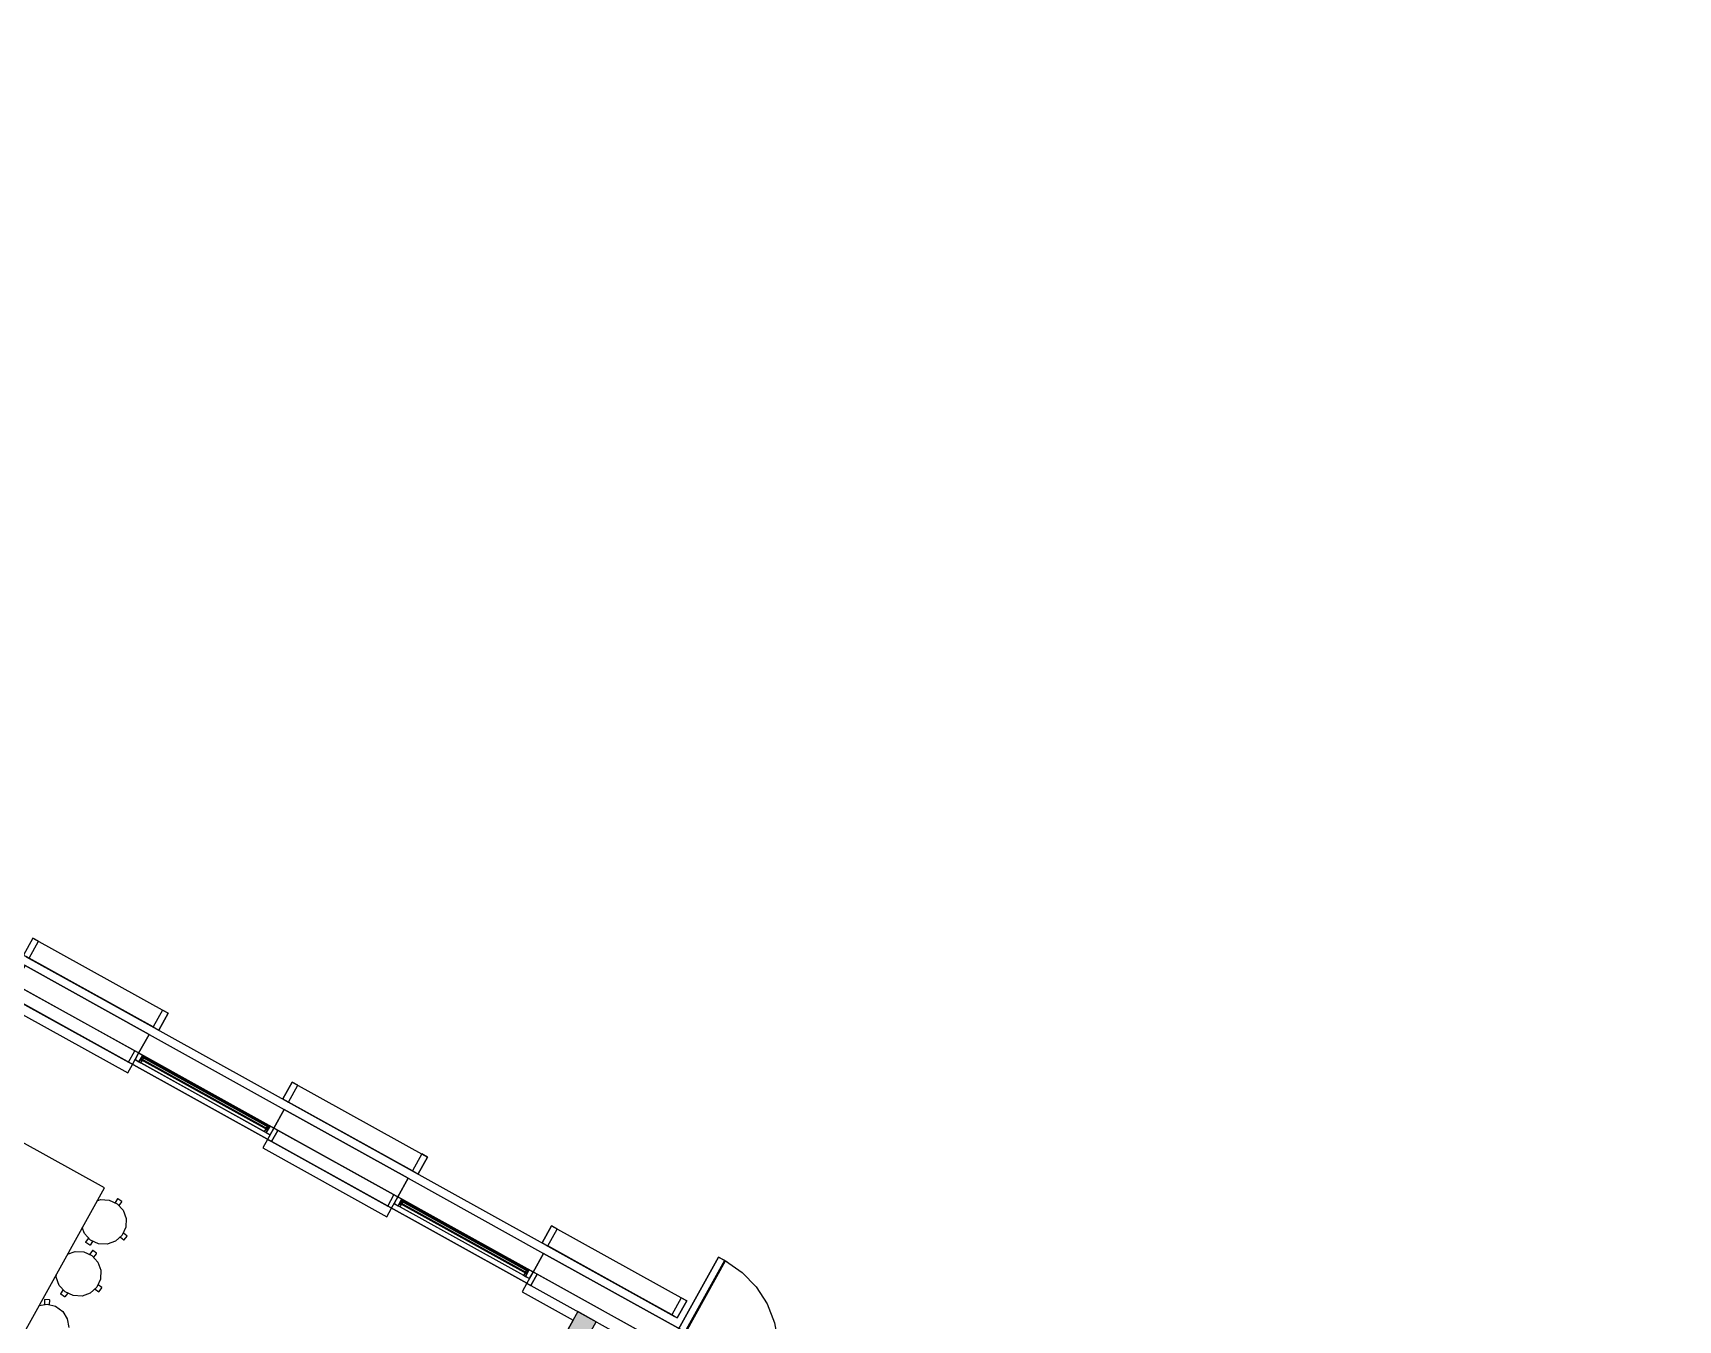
# Model space of a CAD drawing. Header units: metres. Extents: x 2.3 to 42.8, y 0.9 to 31.9.
# Drawn here: x 33.48 to 38.5, y 27.88 to 31.81 of the extents above; entities that cross this region are included whole.
import ezdxf

# ---------------------------------------------------------------- set-up
doc = ezdxf.new("R2010")
doc.units = ezdxf.units.M
for name, color, linetype in [('ARREDI', 9, 'Continuous'), ('INFISSI_VETRATE', 4, 'Continuous'), ('PARETI_STRUTTURE', 7, 'Continuous'), ('PILASTRI_SETTI', 8, 'Continuous')]:
    doc.layers.add(name, color=color, linetype=linetype)

msp = doc.modelspace()

# ---------------------------------------------------------------- linework, layer by layer
at = {"layer": 'ARREDI'}
for points in [[(33.4586, 28.9886), (33.8545, 28.7688), (33.8547, 28.7692), (33.4588, 28.989)], [(33.7706, 28.6663), (33.7897, 28.7008), (33.4351, 28.8976), (33.416, 28.8632)], [(33.8028, 28.6674), (33.8132, 28.6862), (33.8194, 28.6827), (33.8201, 28.6839), (33.8017, 28.6941), (33.7907, 28.6741)], [(33.8028, 28.6674), (33.8087, 28.6641), (33.8121, 28.6701), (33.8061, 28.6734)], [(33.813, 28.6718), (33.8102, 28.6734), (33.8092, 28.6717), (33.8121, 28.6701)], [(33.8175, 28.6793), (33.813, 28.6817), (33.81, 28.6762), (33.8144, 28.6737)], [(33.8157, 28.6848), (33.8149, 28.6834), (33.8184, 28.6815), (33.8192, 28.6829)], [(34.2504, 28.549), (34.6462, 28.3292), (34.6464, 28.3296), (34.2506, 28.5494)], [(34.1916, 28.4515), (34.195, 28.4575), (34.189, 28.4608), (34.1856, 28.4548)], [(34.1899, 28.4625), (34.189, 28.4608), (34.1919, 28.4593), (34.1928, 28.4609)], [(34.1939, 28.4703), (34.1909, 28.4647), (34.1953, 28.4623), (34.1984, 28.4678)], [(34.1916, 28.4515), (34.2037, 28.4448), (34.2148, 28.4647), (34.1965, 28.4749), (34.1958, 28.4737), (34.202, 28.4703)], [(34.1995, 28.4717), (34.1961, 28.4736), (34.1953, 28.4722), (34.1988, 28.4703)], [(34.5623, 28.2267), (34.5814, 28.2612), (34.2269, 28.458), (34.2078, 28.4236)], [(33.3474, 27.6525), (33.6971, 28.2825), (33.4348, 28.4281), (33.0851, 27.7982)], [(34.5945, 28.2278), (34.605, 28.2466), (34.6112, 28.2431), (34.6118, 28.2443), (34.5935, 28.2545), (34.5824, 28.2345)], [(34.6092, 28.2397), (34.6048, 28.2421), (34.6017, 28.2366), (34.6062, 28.2341)], [(34.6075, 28.2452), (34.6067, 28.2438), (34.6101, 28.2419), (34.6109, 28.2433)], [(34.5945, 28.2278), (34.6005, 28.2245), (34.6038, 28.2305), (34.5979, 28.2338)], [(34.6048, 28.2322), (34.6019, 28.2338), (34.601, 28.2321), (34.6038, 28.2305)], [(35.0421, 28.1094), (35.438, 27.8896), (35.4382, 27.89), (35.0423, 28.1098)], [(34.9833, 28.0119), (34.9955, 28.0052), (35.0066, 28.0251), (34.9882, 28.0353), (34.9876, 28.0341), (34.9938, 28.0307)], [(34.9833, 28.0119), (34.9867, 28.0179), (34.9807, 28.0212), (34.9774, 28.0152)], [(34.9817, 28.0229), (34.9807, 28.0212), (34.9836, 28.0196), (34.9845, 28.0213)], [(34.9856, 28.0306), (34.9826, 28.0251), (34.9871, 28.0227), (34.9901, 28.0282)], [(34.9913, 28.0321), (34.9878, 28.034), (34.987, 28.0326), (34.9905, 28.0306)], [(34.9995, 27.984), (35.4099, 27.7561), (35.429, 27.7906), (35.0186, 28.0184)], [(35.1985, 27.8735), (35.1434, 27.9041), (34.7241, 27.1489), (34.7792, 27.1183)]]:
    msp.add_lwpolyline(points, close=True, dxfattribs=at)
for points in [[(35.438, 27.8896), (33.4586, 28.9886)], [(33.6751, 28.2428), (33.6849, 28.2463), (33.7118, 28.2452), (33.7362, 28.2338), (33.7543, 28.214), (33.7635, 28.1887), (33.7624, 28.1619), (33.751, 28.1375)], [(33.7375, 28.2489), (33.7296, 28.2381)], [(33.7386, 28.2491), (33.7375, 28.2489)], [(33.75, 28.2407), (33.7386, 28.2491)], [(33.7423, 28.2288), (33.7502, 28.2396)], [(33.7502, 28.2396), (33.75, 28.2407)], [(33.751, 28.1375), (33.7312, 28.1193), (33.7059, 28.1101), (33.6791, 28.1113), (33.6547, 28.1227), (33.6365, 28.1425), (33.6298, 28.1611)], [(33.7661, 28.1362), (33.7553, 28.1441)], [(33.7663, 28.1351), (33.7661, 28.1362)], [(33.5844, 28.0794), (33.6079, 28.088), (33.6348, 28.0868), (33.6592, 28.0755), (33.6773, 28.0557), (33.6865, 28.0304), (33.6853, 28.0035), (33.674, 27.9792)], [(33.6407, 28.1169), (33.6486, 28.1277)], [(33.6409, 28.1158), (33.6407, 28.1169)], [(33.6523, 28.1074), (33.6409, 28.1158)], [(33.6534, 28.1076), (33.6523, 28.1074)], [(33.6605, 28.0906), (33.6525, 28.0797)], [(33.6613, 28.1184), (33.6534, 28.1076)], [(33.6616, 28.0907), (33.6605, 28.0906)], [(33.673, 28.0824), (33.6616, 28.0907)], [(33.746, 28.1314), (33.7568, 28.1235)], [(33.7568, 28.1235), (33.7579, 28.1237)], [(33.7579, 28.1237), (33.7663, 28.1351)], [(33.6652, 28.0704), (33.6732, 28.0813)], [(33.6732, 28.0813), (33.673, 28.0824)], [(33.674, 27.9792), (33.6542, 27.961), (33.6289, 27.9518), (33.602, 27.953), (33.5777, 27.9643), (33.5595, 27.9841), (33.5503, 28.0094), (33.5507, 28.0188)], [(33.6891, 27.9778), (33.6783, 27.9858)], [(33.5147, 27.9403), (33.5142, 27.9269)], [(33.5155, 27.941), (33.5147, 27.9403)], [(33.5297, 27.9405), (33.5155, 27.941)], [(33.5305, 27.9396), (33.5297, 27.9405)], [(33.5299, 27.9262), (33.5305, 27.9396)], [(33.5637, 27.9585), (33.5716, 27.9693)], [(33.5638, 27.9574), (33.5637, 27.9585)], [(33.5753, 27.949), (33.5638, 27.9574)], [(33.5764, 27.9492), (33.5753, 27.949)], [(33.5843, 27.96), (33.5764, 27.9492)], [(33.669, 27.9731), (33.6798, 27.9651)], [(33.6798, 27.9651), (33.6809, 27.9653)], [(33.6809, 27.9653), (33.6893, 27.9767)], [(33.6893, 27.9767), (33.6891, 27.9778)], [(33.4976, 27.9231), (33.5221, 27.927), (33.5482, 27.9207), (33.57, 27.9049), (33.584, 27.882), (33.5882, 27.8555)]]:
    msp.add_lwpolyline(points, dxfattribs=at)
at = {"layer": 'INFISSI_VETRATE'}
for points in [[(33.8139, 28.6714), (33.8156, 28.6731)], [(33.8203, 28.6777), (33.822, 28.6795)], [(33.8318, 28.6614), (33.8335, 28.6631)], [(33.8382, 28.6678), (33.8399, 28.6695)], [(33.8497, 28.6515), (33.8514, 28.6532)], [(33.8561, 28.6578), (33.8578, 28.6596)], [(33.8676, 28.6415), (33.8693, 28.6433)], [(33.874, 28.6479), (33.8757, 28.6496)], [(33.8919, 28.638), (33.8936, 28.6397)], [(33.8855, 28.6316), (33.8872, 28.6333)], [(33.9034, 28.6217), (33.9051, 28.6234)], [(33.9098, 28.628), (33.9115, 28.6298)], [(33.9213, 28.6117), (33.923, 28.6134)], [(33.9277, 28.6181), (33.9294, 28.6198)], [(33.9392, 28.6018), (33.9409, 28.6035)], [(33.9456, 28.6081), (33.9473, 28.6099)], [(33.9571, 28.5918), (33.9588, 28.5936)], [(33.9635, 28.5982), (33.9652, 28.5999)], [(33.9814, 28.5883), (33.9831, 28.59)], [(33.975, 28.5819), (33.9767, 28.5836)], [(33.9929, 28.572), (33.9946, 28.5737)], [(33.9993, 28.5783), (34.001, 28.5801)], [(34.0108, 28.562), (34.0125, 28.5638)], [(34.0172, 28.5684), (34.0189, 28.5701)], [(34.0287, 28.5521), (34.0304, 28.5538)], [(34.0351, 28.5584), (34.0368, 28.5602)], [(34.0466, 28.5421), (34.0483, 28.5439)], [(34.053, 28.5485), (34.0547, 28.5502)], [(34.0709, 28.5386), (34.0726, 28.5403)], [(34.0645, 28.5322), (34.0662, 28.5339)], [(34.0824, 28.5223), (34.0841, 28.524)], [(34.0888, 28.5286), (34.0905, 28.5304)], [(34.1003, 28.5123), (34.102, 28.5141)], [(34.1067, 28.5187), (34.1084, 28.5204)], [(34.1182, 28.5024), (34.12, 28.5041)], [(34.1246, 28.5087), (34.1263, 28.5105)], [(34.1361, 28.4924), (34.1379, 28.4942)], [(34.1425, 28.4988), (34.1442, 28.5005)], [(34.1604, 28.4889), (34.1621, 28.4906)], [(34.154, 28.4825), (34.1558, 28.4842)], [(34.1719, 28.4726), (34.1737, 28.4743)], [(34.1783, 28.4789), (34.18, 28.4807)], [(34.1898, 28.4626), (34.1916, 28.4644)], [(34.1962, 28.469), (34.1979, 28.4707)], [(34.6016, 28.234), (34.6033, 28.2357)], [(34.6079, 28.2404), (34.6097, 28.2421)], [(34.6195, 28.2241), (34.6212, 28.2258)], [(34.6258, 28.2304), (34.6276, 28.2322)], [(34.6374, 28.2141), (34.6391, 28.2159)], [(34.6437, 28.2205), (34.6455, 28.2222)], [(34.6553, 28.2042), (34.657, 28.2059)], [(34.6616, 28.2106), (34.6634, 28.2123)], [(34.6732, 28.1942), (34.6749, 28.196)], [(34.6795, 28.2006), (34.6813, 28.2023)], [(34.6911, 28.1843), (34.6928, 28.186)], [(34.6974, 28.1907), (34.6992, 28.1924)], [(34.709, 28.1744), (34.7107, 28.1761)], [(34.7153, 28.1807), (34.7171, 28.1825)], [(34.7269, 28.1644), (34.7286, 28.1662)], [(34.7332, 28.1708), (34.735, 28.1725)], [(34.7448, 28.1545), (34.7465, 28.1562)], [(34.7511, 28.1609), (34.7529, 28.1626)], [(34.7627, 28.1445), (34.7644, 28.1463)], [(34.769, 28.1509), (34.7708, 28.1526)], [(34.7806, 28.1346), (34.7823, 28.1363)], [(34.7869, 28.141), (34.7887, 28.1427)], [(34.7985, 28.1247), (34.8002, 28.1264)], [(34.8048, 28.131), (34.8066, 28.1328)], [(34.8164, 28.1147), (34.8181, 28.1165)], [(34.8228, 28.1211), (34.8245, 28.1228)], [(34.8343, 28.1048), (34.836, 28.1065)], [(34.8407, 28.1112), (34.8424, 28.1129)], [(34.8522, 28.0948), (34.8539, 28.0966)], [(34.8586, 28.1012), (34.8603, 28.103)], [(34.8701, 28.0849), (34.8718, 28.0866)], [(34.8765, 28.0913), (34.8782, 28.093)], [(34.888, 28.075), (34.8897, 28.0767)], [(34.8944, 28.0813), (34.8961, 28.0831)], [(34.9059, 28.065), (34.9076, 28.0668)], [(34.9123, 28.0714), (34.914, 28.0731)], [(34.9238, 28.0551), (34.9255, 28.0568)], [(34.9302, 28.0615), (34.9319, 28.0632)], [(34.9417, 28.0451), (34.9434, 28.0469)], [(34.9481, 28.0515), (34.9498, 28.0533)], [(34.9596, 28.0352), (34.9613, 28.0369)], [(34.966, 28.0416), (34.9677, 28.0433)], [(34.9775, 28.0253), (34.9792, 28.027)], [(34.9839, 28.0316), (34.9856, 28.0334)]]:
    msp.add_lwpolyline(points, dxfattribs=at)
at = {"layer": 'PARETI_STRUTTURE'}
for points in [[(28.291, 31.7549), (28.3223, 31.8113), (29.8748, 30.9493), (30.2879, 30.7199), (30.8534, 30.4059), (31.4345, 30.0832), (32.2552, 29.6276), (32.83, 29.3084), (33.0417, 29.1908), (33.4548, 28.9615), (33.8335, 28.7512), (34.2465, 28.5219), (34.6252, 28.3116), (35.0383, 28.0823), (35.4579, 27.8493), (36.039, 27.5266), (37.3963, 26.773), (37.8094, 26.5436), (38.503, 26.1585)], [(35.9962, 27.4756), (29.9263, 30.8459)], [(34.9874, 27.9907), (32.9909, 29.0993)], [(32.9909, 29.0993), (34.9874, 27.9907)], [(33.4789, 29.0454), (33.892, 28.816)], [(33.8335, 28.7512), (33.4548, 28.9615), (33.4231, 28.9043)], [(33.8461, 28.7739), (33.4674, 28.9842)], [(33.404, 28.8699), (33.3896, 28.8441), (33.7683, 28.6338), (33.7826, 28.6597)], [(33.892, 28.816), (33.8633, 28.7644)], [(33.8017, 28.6941), (33.8335, 28.7512)], [(33.7826, 28.6597), (33.8017, 28.6941)], [(34.0083, 28.5794), (33.7897, 28.7008)], [(33.7907, 28.6741), (33.8087, 28.6641)], [(33.8087, 28.6641), (34.1857, 28.4548)], [(33.8088, 28.6742), (34.1942, 28.4602), (34.1953, 28.4623), (33.81, 28.6762)], [(33.809, 28.6639), (34.1854, 28.4549)], [(33.8201, 28.6839), (34.1965, 28.4749)], [(34.1965, 28.4749), (33.8201, 28.6839)], [(34.242, 28.5541), (34.2706, 28.6058)], [(34.2706, 28.6058), (34.6837, 28.3764)], [(34.2269, 28.458), (34.0083, 28.5794)], [(34.6378, 28.3343), (34.2592, 28.5446)], [(34.6252, 28.3116), (34.2466, 28.5219), (34.2148, 28.4647)], [(34.1856, 28.4548), (34.2037, 28.4448)], [(34.2037, 28.4448), (34.1957, 28.4303)], [(34.1957, 28.4303), (34.1814, 28.4045), (34.56, 28.1942), (34.5744, 28.2201)], [(34.6837, 28.3764), (34.655, 28.3248)], [(34.5935, 28.2545), (34.6252, 28.3116)], [(34.5744, 28.2201), (34.5935, 28.2545)], [(34.8, 28.1398), (34.5814, 28.2612)], [(34.6005, 28.2346), (34.9859, 28.0206), (34.9871, 28.0226), (34.6017, 28.2366)], [(34.6118, 28.2443), (34.9882, 28.0353)], [(34.9882, 28.0353), (34.6118, 28.2443)], [(34.5824, 28.2345), (34.6005, 28.2245)], [(34.6005, 28.2245), (34.9774, 28.0152)], [(34.6007, 28.2243), (34.9771, 28.0153)], [(35.0186, 28.0184), (34.8, 28.1398)], [(35.0337, 28.1145), (35.0624, 28.1662)], [(35.0624, 28.1662), (35.4754, 27.9368)], [(35.4296, 27.8947), (35.0509, 28.105)], [(35.4579, 27.8493), (35.0383, 28.0823), (35.0066, 28.0251)], [(35.5987, 28.0566), (35.5726, 28.0711), (35.4197, 27.7957), (35.5726, 28.0711), (35.5942, 28.0591)], [(35.5911, 28.0608), (35.4382, 27.7854)], [(35.4413, 27.7837), (35.5942, 28.0591), (35.645, 28.024), (35.688, 27.9796), (35.7214, 27.9277), (35.7441, 27.8703), (35.7552, 27.8096), (35.7542, 27.7478), (35.7412, 27.6875), (35.7167, 27.6308)], [(34.9874, 27.9907), (34.9731, 27.9649), (35.1291, 27.8783)], [(34.9774, 28.0152), (34.9955, 28.0052)], [(34.9955, 28.0052), (34.9874, 27.9907)], [(35.4754, 27.9368), (35.4468, 27.8852)], [(35.4468, 27.8852), (35.4404, 27.8887)], [(35.1291, 27.8783), (33.7464, 25.3881), (33.2137, 25.6839), (33.1831, 25.6288), (33.7434, 25.3177)]]:
    msp.add_lwpolyline(points, dxfattribs=at)
for points in [[(33.4502, 28.9938), (33.4674, 28.9842), (33.4961, 29.0358), (33.4789, 29.0454)], [(33.7706, 28.6663), (33.7897, 28.7008), (33.4351, 28.8976), (33.416, 28.8632)], [(33.8461, 28.7739), (33.8633, 28.7644), (33.892, 28.816), (33.8747, 28.8256)], [(33.8335, 28.7512), (33.8017, 28.6941)], [(34.2148, 28.4647), (33.8017, 28.6941), (33.7907, 28.6741), (34.2037, 28.4448)], [(33.8088, 28.6742), (33.81, 28.6762), (34.1953, 28.4623), (34.1942, 28.4602)], [(34.1984, 28.4678), (33.813, 28.6817), (33.8142, 28.6838), (34.1995, 28.4698)], [(34.1995, 28.4698), (33.8142, 28.6838), (33.813, 28.6818), (34.1984, 28.4678)], [(34.242, 28.5541), (34.2592, 28.5446), (34.2878, 28.5962), (34.2706, 28.6058)], [(34.2148, 28.4647), (34.2465, 28.5219)], [(34.2269, 28.458), (34.2148, 28.4647), (34.1957, 28.4303), (34.2078, 28.4236)], [(34.5623, 28.2267), (34.5814, 28.2612), (34.2269, 28.458), (34.2078, 28.4236)], [(34.6378, 28.3343), (34.655, 28.3248), (34.6837, 28.3764), (34.6665, 28.386)], [(34.6252, 28.3116), (34.5935, 28.2545)], [(35.0066, 28.0251), (34.5935, 28.2545), (34.5824, 28.2345), (34.9955, 28.0051)], [(34.6005, 28.2346), (34.6017, 28.2366), (34.9871, 28.0226), (34.9859, 28.0206)], [(34.9901, 28.0282), (34.6047, 28.2421), (34.6059, 28.2442), (34.9913, 28.0302)], [(34.9913, 28.0302), (34.6059, 28.2442), (34.6048, 28.2421), (34.9901, 28.0282)], [(35.0337, 28.1145), (35.0509, 28.105), (35.0796, 28.1566), (35.0624, 28.1662)], [(35.0066, 28.0251), (35.0383, 28.0823)], [(35.0186, 28.0184), (35.0066, 28.0251), (34.9874, 27.9907), (34.9995, 27.984)], [(34.9995, 27.984), (35.4099, 27.7561), (35.429, 27.7906), (35.0186, 28.0184)], [(35.4296, 27.8947), (35.4468, 27.8852), (35.4754, 27.9368), (35.4582, 27.9464)], [(35.1985, 27.8735), (35.1434, 27.9041), (34.7241, 27.1489), (34.7792, 27.1183)]]:
    msp.add_lwpolyline(points, close=True, dxfattribs=at)
at = {"layer": 'PILASTRI_SETTI'}
msp.add_solid([(34.7791, 27.1183), (35.1985, 27.8735), (34.7241, 27.1489), (35.1434, 27.9041)], dxfattribs=at)

doc.saveas('drawing.dxf')
